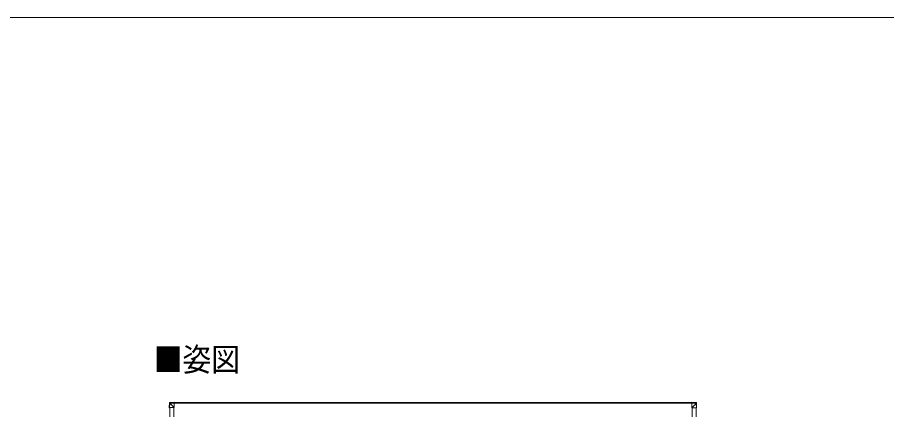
# Model space of a CAD drawing. Units: millimetres at full size, sheet at 1:50; details may follow other scales. Extents: x -14053 to 14053, y -9700 to 9700.
# Drawn here: x -7938 to -1822, y 6939 to 9700 of the extents above; entities that cross this region are included whole.
import ezdxf
from ezdxf.enums import TextEntityAlignment as Align

# ---------------------------------------------------------------- set-up
doc = ezdxf.new("R2010")
doc.units = ezdxf.units.MM
doc.header["$LTSCALE"] = 50
doc.linetypes.add('DASHED1', pattern=[1.8, 1.2, -0.6])
doc.layers.add('1-0', color=5, linetype='DASHED1', lineweight=5)
doc.layers.add('F-0', color=7, linetype='Continuous', lineweight=9)
doc.styles.add('ＭＳ ゴシック', font='')
doc.styles.get('ＭＳ ゴシック').set_extended_font_data('MS Gothic')

msp = doc.modelspace()

# ---------------------------------------------------------------- linework, layer by layer
at = {"layer": '1-0', "color": 6, "linetype": 'Continuous', "lineweight": 9}
for p, q in [((-6869.55, 6951.93), (-6867.68, 6982.47)), ((-6867.68, 6982.47), (-6867.68, 6987.22)), ((-6865.79, 6982.28), (-6867.65, 6951.86)), ((-6835.25, 6991.02), (-6865.81, 6989.1)), ((-6835.25, 6991.02), (-6865.81, 6989.1)), ((-6865.81, 6989.1), (-6865.81, 6989.1)), ((-6865.81, 6989.1), (-6865.81, 6984.34)), ((-6865.81, 6984.34), (-6835.25, 6986.21)), ((-6865.69, 6982.28), (-6865.79, 6982.28)), ((-6835.25, 6984.25), (-6865.74, 6982.38)), ((-6835.25, 6952.46), (-6865.69, 6982.94)), ((-6835.25, 6991.02), (-6835.25, 6986.21)), ((-6835.25, 6986.21), (-6835.25, 6984.25)), ((-6835.25, 6984.9), (-6835.25, 6952.46)), ((-3193.04, 6991.02), (-3162.48, 6989.1)), ((-3193.04, 6991.02), (-3193.04, 6986.21)), ((-3193.04, 6991.02), (-3162.48, 6989.1)), ((-3193.04, 6986.21), (-3193.04, 6984.25)), ((-3162.48, 6984.34), (-3193.04, 6986.21)), ((-3193.04, 6984.25), (-3193.04, 6951.81)), ((-3193.04, 6984.25), (-3162.55, 6982.38)), ((-3193.04, 6951.81), (-3162.59, 6982.29)), ((-3162.59, 6982.29), (-3162.5, 6982.28)), ((-3162.5, 6982.28), (-3160.63, 6951.86)), ((-3162.48, 6989.1), (-3162.48, 6989.1)), ((-3162.48, 6989.1), (-3162.48, 6984.34)), ((-3160.6, 6982.47), (-3160.6, 6987.22)), ((-3158.74, 6951.93), (-3160.6, 6982.47)), ((-6867.65, 6952.52), (-6835.25, 6952.46)), ((-3160.63, 6951.86), (-3193.04, 6951.81))]:
    msp.add_line(p, q, dxfattribs=at)
at = {"layer": '1-0', "color": 2, "linetype": 'Continuous', "lineweight": 9}
for p, q in [((-6835.25, 6988.69), (-3193.04, 6988.69)), ((-3193.04, 6984.1), (-6835.25, 6984.1)), ((-6865.73, 1571.48), (-6865.73, 6952.51)), ((-6836.73, 1571.43), (-6836.73, 6952.46)), ((-3190.73, 1571.44), (-3190.73, 6951.81)), ((-3161.73, 1576.32), (-3161.73, 6951.86))]:
    msp.add_line(p, q, dxfattribs=at)
at = {"layer": '1-0', "color": 6, "linetype": 'Continuous', "lineweight": 9}
for points in [[(-6867.68, 6987.22), (-6869.55, 6956.74), (-6869.55, 6951.93)], [(-3160.6, 6987.22), (-3158.74, 6956.74), (-3158.74, 6951.93)]]:
    msp.add_lwpolyline(points, dxfattribs=at)
for centre, radius, start, end in [((-6865.69, 6982.34), 2, 93.48408, 176.48407), ((-6865.46, 6995.19), 12.92, 260.08679, 268.52577), ((-6855.43, 6983.4), 10.42, 174.80664, 186.16183), ((-3172.86, 6983.4), 10.42, 353.83817, 5.19336), ((-3162.83, 6995.19), 12.92, 271.47423, 279.91321), ((-3162.6, 6982.35), 2, 3.51593, 86.51592)]:
    msp.add_arc(centre, radius, start, end, dxfattribs=at)
for centre, major_axis, ratio, start_param, end_param in [((-6865.69, 6987.1), (-1.92, -0.56), 0.998105, 4.4898734, 5.9384966), ((-6865.69, 6982.35), (-0.12, 2), 0.02656, 0.0332981, 1.5518323), ((-6829.67, 6984.48), (-36.07, -2.1), 0.055348, 0.0000815, 0.0491486), ((-3198.61, 6984.48), (36.07, -2.1), 0.055348, 6.2340367, 6.2831038), ((-3162.6, 6982.35), (0.12, 2), 0.02656, 4.731353, 6.2498872), ((-3162.6, 6987.1), (1.92, -0.56), 0.998105, 0.3446887, 1.793312), ((-6867.55, 6951.93), (-2, 0), 0.033268, 0.0000002, 1.5185344), ((-3160.74, 6951.93), (2, 0), 0.033268, 4.7646509, 6.2831851)]:
    msp.add_ellipse(centre, major_axis=major_axis, ratio=ratio, start_param=start_param, end_param=end_param, dxfattribs=at)
at = {"layer": 'F-0', "color": 5, "lineweight": 5}
msp.add_line((-14053.43, 9700), (13346.57, 9700), dxfattribs=at)

# ---------------------------------------------------------------- texts
at = {"layer": '1-0', "color": 7, "style": 'ＭＳ ゴシック', "width": 0.9}
msp.add_text('■姿図', height=165, dxfattribs=at).set_placement((-6978.69, 7159.57), align=Align.BOTTOM_LEFT)

doc.saveas('drawing.dxf')
